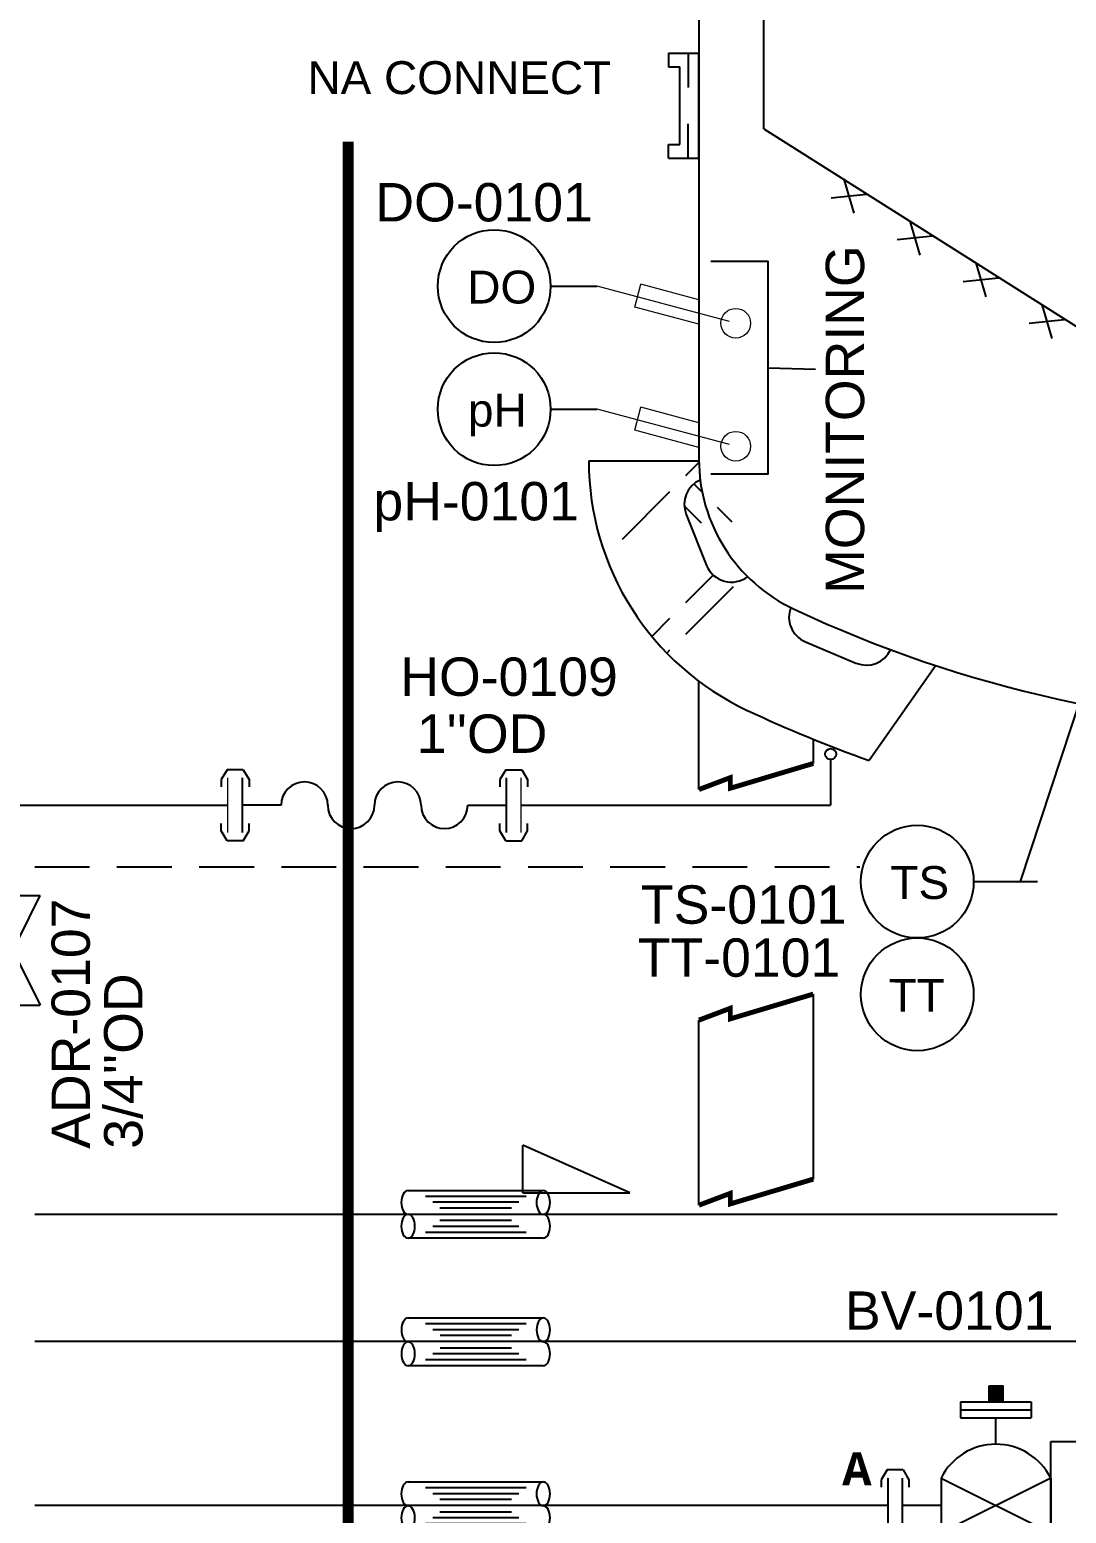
# Model space of a CAD drawing. Header units: millimetres. Extents: x -6754 to 5895, y -4820 to 1016.
# Drawn here: x -3534.8 to -3440.3, y -1873.5 to -1738.2 of the extents above; entities that cross this region are included whole.
import ezdxf

# ---------------------------------------------------------------- set-up
doc = ezdxf.new("R2010")
doc.units = ezdxf.units.MM
doc.linetypes.add('HIDDEN', pattern=[0.375, 0.25, -0.125])
doc.layers.get('0').update_dxf_attribs({"linetype": 'CONTINUOUS'})
for name, color, linetype in [('A---SIGLD-CONN-EL', 7, 'CONTINUOUS'), ('can_move', 7, 'CONTINUOUS'), ('E---INDID------', 7, 'CONTINUOUS'), ('E---INDID-TEXT-25-35', 2, 'CONTINUOUS'), ('P---PEQID------', 7, 'CONTINUOUS'), ('P---PHOSD-TEXT-25-35', 2, 'CONTINUOUS'), ('P---PLINB-CHWS01', 7, 'CONTINUOUS'), ('P---PLINB-CIPS040', 7, 'CONTINUOUS'), ('P---PLINB-DRH024', 7, 'CONTINUOUS'), ('P---PLINB-N2007', 7, 'CONTINUOUS'), ('P---PLINB-P234', 7, 'CONTINUOUS'), ('P---PLINB-P334', 7, 'CONTINUOUS'), ('P---PVL4D-TEXT-25-35', 2, 'CONTINUOUS'), ('P---PVLSD-TEXT-25-35', 2, 'CONTINUOUS'), ('P---TANKB-V01', 7, 'CONTINUOUS'), ('VALVE', 6, 'CONTINUOUS'), ('VESSEL', 7, 'CONTINUOUS')]:
    doc.layers.add(name, color=color, linetype=linetype)
doc.styles.add('ROMANS', font='romans.shx')
doc.styles.get("Standard").update_dxf_attribs({"font": 'arial.ttf'})

# ---------------------------------------------------------------- blocks, each defined once
blk = doc.blocks.new('rgyjryjyfrjfhjgfgj')
at = {"color": 0, "linetype": 'ByBlock'}
for p, q in [((716.4844576946442, 396.8695095443074), (717.3888636432375, 397.4094111541995)), ((717.3888636432375, 397.4094111541995), (718.0520200954525, 397.4094111541995)), ((722.065445318545, 397.4094111541995), (721.4022888663301, 397.4094111541995)), ((722.9698512671453, 396.8695095443074), (722.065445318545, 397.4094111541995)), ((722.9698512671453, 395.418411294371), (722.9698512671453, 396.8695095443074)), ((716.4844576946442, 395.418411294371), (717.3888636432375, 394.8785096844789)), ((722.9698512671453, 395.418411294371), (722.065445318545, 394.8785096844789)), ((717.3888636432375, 394.8785096844789), (718.0520200954525, 394.8785096844789)), ((722.065445318545, 394.8785096844789), (721.4022888663301, 394.8785096844789))]:
    blk.add_line(p, q, dxfattribs=at)
at = {"color": 6, "linetype": 'ByBlock'}
blk.add_line((719.7271544808916, 391.9492555990804), (719.7271544808916, 395.484370305732), dxfattribs=at)
at = {"color": 1, "linetype": 'ByBlock', "lineweight": 15}
blk.add_lwpolyline([(717.227154480893, 396.8035505329464), (722.227154480893, 396.8035505329464)], dxfattribs=at)
at = {"color": 6, "linetype": 'ByBlock'}
blk.add_lwpolyline([(717.227154480893, 395.484370305732), (722.227154480893, 395.484370305732)], dxfattribs=at)
blk = doc.blocks.new('phi_158624437617')
at = {"color": 0, "linetype": 'ByBlock'}
blk.add_line((-3.242696786248757, 3.469155695290567), (-3.242696786248757, 4.920253945227046), dxfattribs=at)
blk.add_blockref('rgyjryjyfrjfhjgfgj', (-719.727154480893, -391.9492555990804), dxfattribs=at)
at = {"flags": 1}
for p, rotation in [((0, 4.854294933865958), 90), ((-1.364242052659392e-12, 0), 270)]:
    blk.add_attdef('PHI_CONNECTIONPOINT', p, '', height=0.1, rotation=rotation, dxfattribs=at)
blk = doc.blocks.new('hhg')
at = {"color": 6}
for centre, start, end in [((385.2190876693395, 231.2605004656664), 0, 180), ((395.8601238703102, 231.2605004656664), 0, 180), ((390.5396057698248, 231.2605004656664), 180, 0), ((401.1806419707955, 231.2605004656664), 180, 0)]:
    blk.add_arc(centre, 2.660259050242662, start, end, dxfattribs=at)
blk = doc.blocks.new('phi_158624461021')
at = {"color": 0, "linetype": 'ByBlock', "xscale": 0.8, "yscale": 0.8, "zscale": 0.8}
blk.add_blockref('hhg', (-306.0470628952776, -185.0084003725332), dxfattribs=at)
for tag, p, height in [('CODE', (2.574203958363, 8.007251313367988), 3.5), ('DN', (4.939795399731452, 3.524878923813162), 3.5), ('DNCALC', (4.939795399731452, 3.524878923813162), 2)]:
    blk.add_attdef(tag, p, '', height=height)
at = {"flags": 1}
blk.add_attdef('PHI_CONNECTIONPOINT', (-1.13686837721616e-13, -1.13686837721616e-13), '', height=0.08000000000000002, rotation=180, dxfattribs=at)
blk.add_attdef('PHI_CONNECTIONPOINT', (17.02565792155292, -1.13686837721616e-13), '', height=0.08000000000000002, dxfattribs=at)
blk = doc.blocks.new('phi_158252426326')
at = {"color": 0, "linetype": 'ByBlock'}
blk.add_line((-4.266099803571251, 0), (1.557817258674504, 1.293169363202507e-15), dxfattribs=at)
blk.add_circle((-9.408632276282106, 0), 5.142532472711023, dxfattribs=at)
blk.add_text('TS', height=3.000000000000001, dxfattribs=at).set_placement((-11.85931983171827, -1.585024561352384))
blk.add_attdef('DEVICE', (-13.48651259082112, 5.973824941608655), '', height=3.5)
at = {"flags": 1}
for tag in ['PHI_CONNECTIONPOINT', 'PHI_INSERTPOINT']:
    blk.add_attdef(tag, (-16.10898200766746, -0.292779181452488), '', height=0.1, dxfattribs=at)
blk = doc.blocks.new('phi_158252436928')
at = {"color": 0, "linetype": 'ByBlock'}
blk.add_circle((-5.141428275919679, 0.001993236599446391), 5.142532472711022, dxfattribs=at)
blk.add_text('TT', height=3, rotation=359.9878617802833, dxfattribs=at).set_placement((-7.748884494255435, -1.582512106375361))
at = {"flags": 1}
for tag in ['PHI_CONNECTIONPOINT', 'PHI_INSERTPOINT']:
    blk.add_attdef(tag, (0, 0), '', height=0.1, rotation=359.9878617803354, dxfattribs=at)
blk.add_attdef('DEVICE', (-12.2798325915337, -9.315292502332795), '', height=3.5)
blk = doc.blocks.new('phi_158643130817')
at = {"color": 0, "linetype": 'ByBlock'}
blk.add_line((-4.2660997078371, 0.0009037813375130099), (0.001104081389712519, 0.0009037813375130099), dxfattribs=at)
blk.add_circle((-9.408632065146548, 0.001993236599560078), 5.142532472711022, dxfattribs=at)
blk.add_text('pH', height=3, rotation=359.9878617803028, dxfattribs=at).set_placement((-11.80133868589405, -1.582512106375248))
for tag, p, height in [('PLANT_BMK', (-20.88136878113846, 6.903236383878436), 3.2), ('P_NAME', (-17.76314759068919, 6.540034546043728), 3.5)]:
    blk.add_attdef(tag, p, '', height=height)
at = {"flags": 1}
for tag in ['PHI_CONNECTIONPOINT', 'PHI_INSERTPOINT']:
    blk.add_attdef(tag, (0, 0), '', height=0.1, rotation=359.9878617803028, dxfattribs=at)
blk = doc.blocks.new('APV')
at = {"color": 6}
blk.add_line((1637.217621332284, 801.2886697221628), (1640.821674799021, 806.8684985717924), dxfattribs=at)
at = {"layer": 'VALVE'}
for p, q in [((1637.593388917692, 808.3481032644162), (1644.04996068035, 808.3481032644162)), ((1637.593388917692, 808.3481032644162), (1637.593388917692, 806.8684985717924)), ((1644.04996068035, 808.3481032644162), (1644.04996068035, 806.8684985717924)), ((1637.593388917692, 807.6083009181044), (1644.04996068035, 807.6083009181044)), ((1637.593388917692, 806.8684985717924), (1644.04996068035, 806.8684985717924)), ((1632.21765579422, 803.788652491195), (1632.21765579422, 798.7886869531304)), ((1642.217586870348, 803.788652491195), (1632.21765579422, 798.7886869531309)), ((1632.21765579422, 803.788652491195), (1642.217586870348, 798.7886869531304)), ((1642.217586870348, 803.788652491195), (1642.217586870348, 798.7886869531304))]:
    blk.add_line(p, q, dxfattribs=at)
blk = doc.blocks.new('phi_16763042120')
at = {"color": 0, "linetype": 'ByBlock'}
blk.add_blockref('APV', (-1637.217621332284, -801.2886697221627), dxfattribs=at)
at = {"flags": 1}
blk.add_attdef('PHI_CONNECTIONPOINT', (-4.999965538064316, 0), '', height=0.1, rotation=180, dxfattribs=at)
for tag, p in [('PHI_INSERTPOINT', (-2.273736754432321e-13, -6.821210263296962e-13)), ('PHI_CONNECTIONPOINT', (4.999965538064316, 0))]:
    blk.add_attdef(tag, p, '', height=0.1, dxfattribs=at)
at = {"color": 7}
for tag, p in [('PRJ_TAG_B', (-13.53248075459624, -6.402817951078418)), ('DNCALC', (-9.379212470808397, -11.66459786230155))]:
    blk.add_attdef(tag, p, '', height=3.5, dxfattribs=at)
blk = doc.blocks.new('vdv')
at = {"layer": 'VALVE'}
for p, q in [((180.8079919519269, 66.57614290440762), (180.8079919519269, 63.12301840971554)), ((180.8079919519269, 66.57614290440762), (182.3812795179868, 66.57614290440762)), ((182.3812795179868, 66.57614290440762), (182.3812795179868, 65.3109000192843)), ((191.2004295973777, 66.57614290440762), (191.2004295973777, 65.3109000192843)), ((192.7737171634376, 66.57614290440762), (191.2004295973777, 66.57614290440762)), ((192.7737171634379, 66.57614290440762), (192.7737171634379, 63.12301840971554)), ((180.8079919519269, 64.3537018150979), (184.7059037281533, 64.3537018150979)), ((182.3812795179868, 65.3109000192843), (191.2004295973777, 65.3109000192843)), ((192.7737171634376, 64.3537018150979), (188.8758053872108, 64.3537018150979)), ((180.8079919519269, 63.12301840971554), (192.7737171634376, 63.12301840971554))]:
    blk.add_line(p, q, dxfattribs=at)
blk = doc.blocks.new('phi_158252559339')
at = {"color": 0, "linetype": 'ByBlock'}
blk.add_blockref('vdv', (-186.790854557683, -65.31090001928354), dxfattribs=at)
for tag, p in [('MPLANT', (1.753663945923506, 10.38835953513714)), ('CODE', (4.07788604568708, 6.892625416073287)), ('DN', (5.194677328933437, 3.782033790187569))]:
    blk.add_attdef(tag, p, '', height=2.5)
at = {"flags": 1}
for p, rotation in [((-5.684341886080801e-14, -2.842170943040401e-14, 2.5), 90), ((-7.389644451905042e-13, -2.187881609567995), 270)]:
    blk.add_attdef('PHI_CONNECTIONPOINT', p, '', height=0.1, rotation=rotation, dxfattribs=at)
blk.add_attdef('PHI_INSERTPOINT', (-5.684341886080801e-14, -2.842170943040401e-14), '', height=0.1, dxfattribs=at)
blk = doc.blocks.new('4way')
at = {"layer": 'VALVE', "color": 5}
for p, q in [((1278.580243183685, 1201.458150038418), (1279.484649132278, 1201.99805164831)), ((1279.484649132278, 1201.99805164831), (1280.147805584493, 1201.99805164831)), ((1284.161230807586, 1201.99805164831), (1283.498074355371, 1201.99805164831)), ((1285.065636756186, 1201.458150038418), (1284.161230807586, 1201.99805164831)), ((1278.580243183685, 1200.007051788481), (1278.580243183685, 1201.458150038418)), ((1285.065636756186, 1200.007051788482), (1285.065636756186, 1201.458150038418)), ((1278.580243183685, 1200.007051788482), (1279.484649132278, 1199.467150178589)), ((1279.484649132278, 1199.467150178589), (1280.147805584493, 1199.467150178589)), ((1281.822939969932, 1196.537896093191), (1281.822939969932, 1200.073010799843)), ((1284.161230807586, 1199.467150178589), (1283.498074355371, 1199.467150178589)), ((1285.065636756186, 1200.007051788482), (1284.161230807586, 1199.467150178589)), ((1284.322922738964, 1196.537896093191), (1279.3229572009, 1196.537896093191)), ((1284.322922738964, 1196.537896093191), (1279.3229572009, 1186.537965017062)), ((1284.322922738964, 1186.537965017062), (1279.3229572009, 1196.537896093191)), ((1289.806360939338, 1188.309644673798), (1289.806360939338, 1194.766216436455)), ((1291.285965631962, 1194.766216436455), (1289.806360939338, 1194.766216436455)), ((1290.54616328565, 1188.309644673798), (1290.54616328565, 1194.766216436455)), ((1291.285965631962, 1188.309644673798), (1291.285965631962, 1194.766216436455)), ((1287.413071384066, 1191.537930555127), (1289.806360939338, 1191.537930555127)), ((1264.994664029774, 1190.160399708057), (1271.451235792431, 1190.160399708057)), ((1264.994664029774, 1190.160399708057), (1264.994664029774, 1188.680795015434)), ((1271.451235792431, 1190.160399708057), (1271.451235792431, 1188.680795015434)), ((1298.65121591009, 1190.160399708057), (1292.194644147433, 1190.160399708057)), ((1292.194644147433, 1190.160399708057), (1292.194644147433, 1188.680795015434)), ((1298.65121591009, 1190.160399708057), (1298.65121591009, 1188.680795015434)), ((1264.994664029774, 1189.420597361746), (1271.451235792431, 1189.420597361746)), ((1264.994664029774, 1188.680795015434), (1271.451235792431, 1188.680795015434)), ((1268.222949911103, 1186.287505460162), (1268.222949911103, 1188.680795015434)), ((1291.285965631962, 1188.309644673798), (1289.806360939338, 1188.309644673798)), ((1298.65121591009, 1189.420597361746), (1292.194644147433, 1189.420597361746)), ((1298.65121591009, 1188.680795015434), (1292.194644147433, 1188.680795015434)), ((1295.422930028762, 1186.287505460162), (1295.422930028762, 1188.680795015434)), ((1273.222915449167, 1174.856783074993), (1273.222915449167, 1186.537965017062)), ((1273.222915449167, 1186.537965017062), (1290.422964490697, 1186.537965017062)), ((1284.322922738964, 1186.537965017062), (1279.3229572009, 1186.537965017062)), ((1290.422964490697, 1186.537965017062), (1290.422964490697, 1174.856783074993)), ((1258.302730427811, 1183.940070832275), (1257.762828817919, 1183.035664883682)), ((1257.762828817919, 1183.035664883682), (1257.762828817919, 1182.372508431467)), ((1259.753828677748, 1183.940070832275), (1258.302730427811, 1183.940070832275)), ((1259.753828677748, 1183.940070832275), (1260.29373028764, 1183.035664883682)), ((1260.29373028764, 1183.035664883682), (1260.29373028764, 1182.372508431467)), ((1263.222984373038, 1183.19735681506), (1263.222984373038, 1178.197391276996)), ((1273.222915449167, 1183.19735681506), (1263.222984373038, 1178.197391276996)), ((1263.222984373038, 1183.19735681506), (1273.222915449167, 1178.197391276996)), ((1273.222915449167, 1183.19735681506), (1273.222915449167, 1178.197391276995)), ((1290.422964490697, 1183.19735681506), (1290.422964490697, 1178.197391276996)), ((1290.422964490697, 1183.19735681506), (1300.422895566826, 1178.197391276996)), ((1300.422895566826, 1183.19735681506), (1290.422964490697, 1178.197391276996)), ((1300.422895566826, 1183.19735681506), (1300.422895566826, 1178.197391276996)), ((1303.892051262117, 1183.940070832275), (1303.352149652224, 1183.035664883682)), ((1303.352149652224, 1183.035664883682), (1303.352149652224, 1182.372508431467)), ((1303.892051262116, 1183.940070832275), (1305.343149512053, 1183.940070832275)), ((1305.343149512053, 1183.940070832275), (1305.883051121945, 1183.035664883682)), ((1305.883051121945, 1183.035664883682), (1305.883051121945, 1182.372508431467)), ((1263.222984373038, 1180.697374046028), (1259.687869666387, 1180.697374046028)), ((1300.422895566826, 1180.697374046028), (1303.958010273478, 1180.697374046028)), ((1257.762828817919, 1178.359083208374), (1257.762828817919, 1179.022239660589)), ((1260.29373028764, 1178.359083208374), (1260.29373028764, 1179.022239660589)), ((1303.352149652224, 1178.359083208374), (1303.352149652224, 1179.022239660589)), ((1305.883051121945, 1178.359083208374), (1305.883051121945, 1179.022239660589)), ((1258.302730427811, 1177.454677259774), (1257.762828817919, 1178.359083208374)), ((1259.753828677748, 1177.454677259774), (1258.302730427811, 1177.454677259774)), ((1259.753828677748, 1177.454677259774), (1260.29373028764, 1178.359083208374)), ((1303.892051262117, 1177.454677259774), (1303.352149652224, 1178.359083208374)), ((1303.892051262117, 1177.454677259774), (1305.343149512053, 1177.454677259774)), ((1305.343149512053, 1177.454677259774), (1305.883051121945, 1178.359083208374)), ((1290.422964490697, 1174.856783074993), (1273.222915449167, 1174.856783074993)), ((1284.322922738964, 1174.856783074993), (1279.3229572009, 1174.856783074993)), ((1284.322922738964, 1164.856851998865), (1279.3229572009, 1174.856783074993)), ((1284.322922738964, 1174.856783074993), (1279.3229572009, 1164.856851998865)), ((1289.806360939338, 1173.085103418258), (1289.806360939338, 1166.6285316556)), ((1291.285965631962, 1173.085103418258), (1289.806360939338, 1173.085103418258)), ((1290.54616328565, 1173.085103418258), (1290.54616328565, 1166.6285316556)), ((1291.285965631962, 1173.085103418258), (1291.285965631962, 1166.6285316556)), ((1287.413071384066, 1169.856817536929), (1289.806360939338, 1169.856817536929)), ((1291.285965631962, 1166.6285316556), (1289.806360939338, 1166.6285316556)), ((1284.322922738964, 1164.856851998865), (1279.3229572009, 1164.856851998865)), ((1281.822939969932, 1164.856851998865), (1281.822939969932, 1161.321737292213)), ((1278.580243183685, 1161.387696303574), (1279.484649132278, 1161.927597913466)), ((1278.580243183685, 1161.387696303574), (1278.580243183685, 1159.936598053638)), ((1279.484649132278, 1161.927597913466), (1280.147805584493, 1161.927597913466)), ((1284.161230807586, 1161.927597913466), (1283.498074355371, 1161.927597913466)), ((1285.065636756186, 1161.387696303574), (1284.161230807586, 1161.927597913466)), ((1285.065636756186, 1161.387696303574), (1285.065636756186, 1159.936598053637)), ((1278.580243183685, 1159.936598053637), (1279.484649132278, 1159.396696443745)), ((1285.065636756186, 1159.936598053637), (1284.161230807586, 1159.396696443745)), ((1279.484649132278, 1159.396696443745), (1280.147805584493, 1159.396696443745)), ((1284.161230807586, 1159.396696443745), (1283.498074355371, 1159.396696443745))]:
    blk.add_line(p, q, dxfattribs=at)
for points in [[(1279.322939969933, 1201.392191027057), (1284.322939969933, 1201.392191027057)], [(1279.322939969933, 1200.073010799843), (1284.322939969933, 1200.073010799843)], [(1258.368689439172, 1183.197374046026), (1258.368689439172, 1178.197374046026)], [(1259.687869666387, 1183.197374046026), (1259.687869666387, 1178.197374046026)], [(1303.958010273478, 1183.197374046026), (1303.958010273478, 1178.197374046026)], [(1305.277190500692, 1183.197374046026), (1305.277190500692, 1178.197374046026)], [(1279.322939969933, 1161.321737292213), (1284.322939969933, 1161.321737292213)], [(1279.322939969933, 1160.002557064999), (1284.322939969933, 1160.002557064999)]]:
    blk.add_lwpolyline(points, dxfattribs=at)
for centre, start, end in [((1281.822939969932, 1191.537930555127), 296.5650511770743, 63.43494882292566), ((1268.222949911103, 1180.697374046028), 26.56505117708017, 153.4349488229198), ((1295.422930028762, 1180.697374046028), 26.56505117707726, 153.4349488229227), ((1281.822939969932, 1169.856817536929), 296.5650511770743, 63.43494882292566)]:
    blk.add_arc(centre, 5.590131414134222, start, end, dxfattribs=at)
blk = doc.blocks.new('phi_16763073450')
at = {"color": 0, "linetype": 'ByBlock'}
blk.add_line((-23.45425053075724, -20.69481698103118), (-26.25082495585502, -20.69481698102754), dxfattribs=at)
blk.add_blockref('4way', (-1281.822939969933, -1201.392191027058), dxfattribs=at)
at = {"flags": 1}
for p in [(0, 0), (0, -41.38963396205872)]:
    blk.add_attdef('PHI_CONNECTIONPOINT', p, '', height=0.1, rotation=270, dxfattribs=at)
for tag, p, height in [('P_NAME', (-12.20425053076087, -21.94481698103118), 3), ('CODE', (-20.27140715587302, -30.5408200074362), 3.5), ('DNCALC', (-23.63719793485961, -34.69541407627548), 3.5)]:
    blk.add_attdef(tag, p, '', height=height)
for tag, p in [('PHI_CONNECTIONPOINT', (-23.45425053076087, -20.69481698103118)), ('PHI_CONNECTIONPOINT', (23.45425053075905, -20.69481698103118)), ('PHI_INSERTPOINT', (23.45425053075905, -20.69481698103118))]:
    blk.add_attdef(tag, p, '', height=0.1, dxfattribs=at)
blk = doc.blocks.new('phi_16763513370')
at = {"color": 0, "linetype": 'ByBlock'}
blk.add_line((-4.266099803571024, -5.684341886080801e-13), (0, -5.684341886080801e-13), dxfattribs=at)
blk.add_circle((-9.408632276282049, -5.684341886080801e-13), 5.142532472711023, dxfattribs=at)
blk.add_text('DO', height=3.000000000000001, dxfattribs=at).set_placement((-11.85931983171821, -1.585024561353009))
blk.add_attdef('PLANT_BMK', (-15.51502102826095, 5.837339447576028), '', height=3.000000000000001)
at = {"flags": 1}
for tag, p in [('PHI_CONNECTIONPOINT', (-5.684341886080801e-14, 0)), ('PHI_INSERTPOINT', (0, 0))]:
    blk.add_attdef(tag, p, '', height=0.1, dxfattribs=at)
blk = doc.blocks.new('lv')
at = {"linetype": 'ByBlock'}
h = blk.add_hatch(dxfattribs=at)
h.set_pattern_fill('AR-HBONE', color=0, scale=0.01676717032443505, style=0)
h.set_pattern_definition([(45, (708908577.6020863, 361984345.138424), (0, 2.40917574302427), [5.110633514887803, -1.703544504962601]), (135, (708908578.8066734, 361984346.343011), (2.382758214655929e-16, 2.40917574302427), [5.110633514887802, -1.703544504962601])])
edge = h.paths.add_edge_path()
edge.add_arc((105.4895086793673, 322.5122603940509), 2.031305508678556, 113.76522338036239, 201.8409580197937, ccw=False)
edge.add_arc((117.1487286817734, 325.9347289439254), 12.57537778852954, 180.4720962740622, 187.1416618844869, ccw=False)
edge.add_line((104.5737777736291, 325.8311136590724), (104.5733509384488, 325.8311136590724))
edge.add_line((104.5733509384488, 325.8311136590724), (96.19570512689292, 325.8311136136451))
edge.add_arc((117.1546680324351, 325.8311135227918), 20.95896290622183, 539.9999999155798, 603.1534484961079)
edge.add_arc((120.203071376939, 330.6807259858098), 26.66780928993701, 242.0152134506845, 248.5951468371758)
edge.add_arc((152.7137582342033, 401.5744620419759), 104.6289579750967, 246.1875920347068, 249.4688360409191)
edge.add_arc((152.7148163275424, 401.5773456325189), 104.6320294495607, 249.4688472608266, 250.3465847904218)
edge.add_line((117.5239596886795, 303.0407271010059), (122.5952093627158, 310.2608461461405))
edge.add_arc((152.6960665610466, 401.6780765091399), 96.24537199157402, 248.6088611527344, 251.7748899050979, ccw=False)
edge.add_arc((143.0916316618609, 375.9921522023855), 68.8271577249145, 248.2544879487793, 249.6337877807368)
edge.add_arc((117.2987156386214, 312.3287000558459), 2.031305508678599, 247.18150643021062, 334.9167838190393, ccw=False)
edge.add_line((116.5109487024927, 310.4563685032918), (112.6630465416657, 312.0753392149717))
edge.add_arc((113.4514620891924, 313.9473977492788), 2.031305508678534, 159.0874434346888, 247.1616561671915, ccw=False)
edge.add_arc((117.1487294994654, 325.9347284896493), 12.57537774318694, 243.5831725149136, 244.8587199825062)
edge.add_arc((152.6960665610466, 401.6780768725586), 96.24537230069762, 244.8587242746123, 245.3637066148491)
edge.add_arc((126.7884061025555, 343.9457046156227), 32.9725180038285, 239.888135857603, 244.4656711962483, ccw=False)
edge.add_arc((117.1487286817734, 325.9347289439254), 12.57537778852954, 225.1230955335577, 236.710184501794, ccw=False)
edge.add_arc((107.0435745954853, 318.6384483020351), 2.031305508678557, 201.8532772949864, 307.3424245802868, ccw=False)
edge.add_line((105.1582385161216, 317.8823333114405), (103.6040100610195, 321.7565507969376))
at = {"color": 0, "linetype": 'ByBlock'}
for p, q in [((104.5734099939754, 417.6796394697546), (104.5733509384488, 325.9347289439254)), ((96.19570512689211, 325.8311135682148), (104.5737777736291, 325.8311136590724)), ((103.6042520069709, 321.7559477491546), (105.1583178322371, 317.8821356571331)), ((112.6636952439211, 312.0750663330053), (116.510948611638, 310.4563685032918)), ((122.5952093627171, 310.260846100714), (117.5239596886795, 303.0407271010059))]:
    blk.add_line(p, q, dxfattribs=at)
for centre, radius, start, end in [((117.1487286817734, 325.9347289439254), 12.57537774332628, 180, 244.8587264681929), ((117.1546680324351, 325.8311135682148), 20.95896290554381, 180, 244.8587264681929), ((105.4895086793673, 322.5122603940509), 2.031305508678552, 113.7652223327046, 201.8610896963214), ((107.0435745954853, 318.6384483020351), 2.031305508678552, 201.8574850919919, 307.3423915690915), ((113.4514620891924, 313.9473977492788), 2.031305508678552, 158.3029256561136, 247.183315666462), ((152.6960665610466, 401.6780768725586), 96.24537230006447, 244.8587264681929, 295.1412291786148), ((117.2987156386214, 312.3287000558459), 2.031305508678552, 247.179700380032, 335.0459921000233), ((152.7137582342033, 401.574461496848), 104.628957462282, 244.8587264681929, 250.3465979451883)]:
    blk.add_arc(centre, radius, start, end, dxfattribs=at)
blk = doc.blocks.new('phi_16777579944')
at = {"color": 0, "linetype": 'ByBlock'}
blk.add_blockref('lv', (-152.7457245918195, -305.432695452977), dxfattribs=at)
at = {"flags": 1}
for tag, p, height, rotation in [('PHI_CONNECTIONPOINT', (-0.06257308853787436, 132.1768365740932), 0.07826122565353251, 90), ('PHI_CONNECTIONPOINT', (0, 0), 0.05947263919881395, 270), ('PHI_INSERTPOINT', (0, -4.376943252282217e-12), 0.05947263919881395, 270)]:
    blk.add_attdef(tag, p, '', height=height, rotation=rotation, dxfattribs=at)
for tag, p in [('P_NAME', (-7.905564087017751, 80.81802631510362)), ('USER1', (-8.605012446351793, 76.14263148593545)), ('USER2', (-8.33336126364702, 71.95158551001623)), ('USER3', (-8.366308766071597, 67.9427569329273)), ('CODE', (-6.599373852074677, 63.61492080503285))]:
    blk.add_attdef(tag, p, '', height=3.5)
blk = doc.blocks.new('A$C66D9105F')
at = {"color": 5}
for p, q in [((4.363269545137882e-05, 0), (4.363269545137882e-05, 4.347100307233632)), ((9.765750906430185, 0), (4.363269545137882e-05, 4.347100307233632)), ((4.363269545137882e-05, 0), (9.765750906430185, 0))]:
    blk.add_line(p, q, dxfattribs=at)
blk = doc.blocks.new('gbng')
at = {"color": 0, "linetype": 'Continuous'}
for p, q in [((102.1294447920336, 150.206950636652), (146.6180367181259, 150.206950636652)), ((146.6180367181259, 134.5065449437034), (102.1294447920336, 134.5065449437034))]:
    blk.add_line(p, q, dxfattribs=at)
at = {"color": 1, "linetype": 'Continuous'}
for p, q in [((107.8116433724244, 148.2746894251093), (140.9358381377351, 148.2746894251093)), ((110.2173933480626, 146.3424282135663), (138.5300881620969, 146.3424282135663)), ((112.6231433237081, 144.4101670020234), (136.1243381864515, 144.4101670020234)), ((110.2173933480626, 138.371067366789), (138.5300881620969, 138.371067366789)), ((112.6231433237081, 140.303328578332), (136.1243381864515, 140.303328578332)), ((107.8116433724244, 136.4388061552463), (140.9358381377351, 136.4388061552463))]:
    blk.add_line(p, q, dxfattribs=at)
at = {"color": 0, "linetype": 'Continuous'}
for centre, major_axis, ratio, start_param, end_param in [((102.1294447920336, 146.2818492134149), (0, 3.92510142323719), 0.5686043246410554, 0, 3.141592653589793), ((146.6180367181259, 138.4316463669406), (0, 3.925101423237173), 0.568604324641405, 3.141592653589793, 6.283185307179586)]:
    blk.add_ellipse(centre, major_axis=major_axis, ratio=ratio, start_param=start_param, end_param=end_param, dxfattribs=at)
at = {"color": 0, "linetype": 'Continuous', "extrusion": (0, 0, -1)}
for centre, major_axis in [((146.6180367181259, 146.2818492134149), (0, 3.92510142323719)), ((102.1294447920336, 138.4316463669406), (0, -3.92510142323719))]:
    blk.add_ellipse(centre, major_axis=major_axis, ratio=0.5686043246410554, dxfattribs=at)
blk = doc.blocks.new('phi_16781898880')
at = {"color": 0, "linetype": 'ByBlock', "xscale": 0.395994, "yscale": 0.395994, "zscale": 0.395994}
blk.add_blockref('gbng', (-40.44264736097657, -56.37241798442366), dxfattribs=at)
at = {"flags": 1}
for p, rotation in [((5.115907697472721e-13, 5.542233338928781e-13), 180), ((17.61721547118083, 5.400124791776761e-13), 90)]:
    blk.add_attdef('PHI_INSERTPOINT', p, '', height=0.1, rotation=rotation, dxfattribs=at)
blk = doc.blocks.new('Jacket_Symbol_01')
blk.add_circle((0, 0), 0.5)

msp = doc.modelspace()

# ---------------------------------------------------------------- hatches: boundary and pattern name
h = msp.add_hatch(color=1)
h.dxf.hatch_style = 1
h.paths.add_polyline_path([(-3446.081007914568, -1863.307522040521), (-3446.081007914568, -1861.858547532829), (-3447.32006486336, -1861.858547532829), (-3447.32006486336, -1863.307522040521)])

# ---------------------------------------------------------------- linework, layer by layer
for p, q in [((-3467.859066246972, -1747.198968126304), (-3467.859066246972, -1643.348485644572)), ((-3467.859066246972, -1747.198968126304), (-3409.842607529485, -1783.908296224959)), ((-3460.57637051966, -1751.80702026886), (-3459.671356520936, -1754.908727605434)), ((-3458.517063782343, -1753.190230604386), (-3461.730663258253, -1753.525517269909)), ((-3454.553578345451, -1755.617881167311), (-3453.648564346726, -1758.719588503885)), ((-3452.494271608134, -1757.001091502837), (-3455.707871084043, -1757.33637816836)), ((-3448.530786171241, -1759.428742065762), (-3447.625772172516, -1762.530449402336)), ((-3446.471479433924, -1760.811952401288), (-3449.685078909833, -1761.147239066811)), ((-3442.507993997031, -1763.239602964214), (-3441.602979998306, -1766.341310300787)), ((-3440.448687259714, -1764.622813299739), (-3443.662286735624, -1764.958099965262)), ((-3467.519710622422, -1768.994433513777), (-3463.144103162966, -1769.13115144911)), ((-3444.461538714497, -1815.866173582044), (-3437.956195076228, -1796.131064994168))]:
    msp.add_line(p, q)
at = {"color": 6}
for p in [(-3461.773079518541, -1804.732709213343), (-3490.022554000981, -1808.901389306152)]:
    msp.add_line(p, (-3461.77307951854, -1808.901389306152), dxfattribs=at)
msp.add_lwpolyline([(-3472.715732991419, -1759.284327964313), (-3467.519710622422, -1759.284327964313), (-3467.519710622422, -1778.704539063241), (-3472.715732991419, -1778.704539063241)])
at = {"color": 1}
msp.add_lwpolyline([(-3447.32006486336, -1861.858547532829), (-3446.081007914568, -1861.858547532829), (-3446.081007914568, -1863.307522040521), (-3447.32006486336, -1863.307522040521)], close=True, dxfattribs=at)
at = {"color": 7, "linetype": 'Continuous', "lineweight": 13}
for centre in [(-3470.434393458276, -1764.935182554923), (-3470.434393458276, -1776.160892256619)]:
    msp.add_circle(centre, 1.353649863494976, dxfattribs=at)
at = {"layer": 'A---SIGLD-CONN-EL', "color": 1, "linetype": 'HIDDEN', "ltscale": 20}
msp.add_lwpolyline([(-3534.380181436947, -1814.512920660326), (-3459.122040655668, -1814.512920660326)], dxfattribs=at)
at = {"layer": 'can_move', "linetype": 'HIDDEN', "ltscale": 20, "const_width": 1}
msp.add_lwpolyline([(-3505.788632140563, -1748.37365965779), (-3505.788632140569, -1917.732965309928)], dxfattribs=at)
at = {"layer": 'can_move'}
for points in [[(-3473.789230063077, -1807.465937585426), (-3473.789230063077, -1797.598306103682)], [(-3463.357092707643, -1802.880393613667), (-3463.357092707642, -1805.088365019491)], [(-3463.357092707648, -1826.122374604215), (-3463.357092707645, -1843.002963298124)], [(-3473.789230063077, -1845.380535864057), (-3473.789230063077, -1828.499947170148)]]:
    msp.add_lwpolyline(points, dxfattribs=at)
at = {"layer": 'can_move', "const_width": 0.4512166211649807}
for points in [[(-3473.789230063077, -1807.465937585426), (-3470.926195438092, -1806.383362008653), (-3470.926195438092, -1807.348571785866), (-3463.357092707642, -1805.088365019491)], [(-3473.789230063077, -1828.499947170148), (-3470.926195438092, -1827.417371593375), (-3470.926195438092, -1828.382581370588), (-3463.357092707642, -1826.122374604213)], [(-3473.789230063077, -1845.380535864057), (-3470.926195438092, -1844.297960287285), (-3470.926195438092, -1845.263170064497), (-3463.357092707642, -1843.002963298123)]]:
    msp.add_lwpolyline(points, dxfattribs=at)
at = {"layer": 'P---PLINB-CHWS01', "color": 5, "linetype": 'Continuous', "ltscale": 0.1}
msp.add_lwpolyline([(-3536.380181436947, -1808.901389306151), (-3516.756801790266, -1808.901389306151)], dxfattribs=at)
at = {"layer": 'P---PLINB-CIPS040', "color": 62, "linetype": 'Continuous', "ltscale": 0.1}
msp.add_lwpolyline([(-3439.107659206697, -1857.816334264076), (-3534.380181457028, -1857.802833432564)], dxfattribs=at)
at = {"layer": 'P---PLINB-P234', "color": 62, "linetype": 'Continuous', "ltscale": 0.1}
msp.add_lwpolyline([(-3534.380181436947, -1846.185938092441), (-3441.100546330134, -1846.185938092441)], dxfattribs=at)
at = {"layer": 'P---PLINB-P334', "color": 62, "linetype": 'Continuous', "ltscale": 0.1}
msp.add_lwpolyline([(-3459.351371285989, -1872.770547702547), (-3534.380181436947, -1872.770547702547)], dxfattribs=at)
at = {"layer": 'VESSEL', "linetype": 'Continuous', "lineweight": 13}
for p, q in [((-3470.993623521747, -1764.785337165879), (-3483.061778830149, -1761.551681564455)), ((-3479.640537633431, -1763.463422158276), (-3479.079977074403, -1761.371381736082)), ((-3473.789773839105, -1762.788888793899), (-3479.079977074403, -1761.371381736082)), ((-3473.789773839105, -1765.031131032235), (-3479.640536858873, -1763.46342228737)), ((-3479.640537633431, -1774.689131859971), (-3479.079977074403, -1772.597091437777)), ((-3473.789773839105, -1774.014598495595), (-3479.079977074403, -1772.597091437777)), ((-3470.993623521747, -1776.011046867575), (-3483.061778830149, -1772.77739126615)), ((-3473.789773839105, -1776.256840733931), (-3479.640536858873, -1774.689131989065))]:
    msp.add_line(p, q, dxfattribs=at)

# ---------------------------------------------------------------- block references
at = {"color": 1}
msp.add_blockref('Jacket_Symbol_01', (-3461.77307951854, -1804.232709213343), dxfattribs=at)
msp.add_blockref('A$C66D9105F', (-3489.849326828009, -1844.249249852029))
at = {"layer": 'E---INDID------'}
ref = msp.add_blockref('phi_16763513370', (-3483.06177883015, -1761.551681564454), dxfattribs=at)
ref.add_attrib('PLANT_BMK', 'DO-0101', (-3503.303881439795, -1755.649855545089), dxfattribs={"layer": 'E---INDID-TEXT-25-35', "color": 7, "height": 3.5})
ref = msp.add_blockref('phi_158643130817', (-3483.061778830149, -1772.777391266151), dxfattribs=at)
ref.add_attrib('PLANT_BMK', 'pH-0101', (-3503.48817848153, -1782.917290582609), dxfattribs={"layer": 'E---INDID-TEXT-25-35', "color": 7, "height": 3.5})
ref = msp.add_blockref('phi_158252426326', (-3444.461538714497, -1815.866173582044), dxfattribs=at)
ref.add_attrib('DEVICE', 'TS-0101', (-3479.080984319682, -1819.707920350272), dxfattribs={"layer": 'E---INDID-TEXT-25-35', "color": 7, "height": 3.5})
ref = msp.add_blockref('phi_158252436928', (-3448.728742714859, -1826.153231764066), dxfattribs=at)
ref.add_attrib('DEVICE', 'TT-0101', (-3479.367468029837, -1824.547527893128), dxfattribs={"layer": 'E---INDID-TEXT-25-35', "color": 7, "height": 3.5})
at = {"layer": 'P---PEQID------', "xscale": 0.7, "yscale": 0.7, "zscale": 0.7, "rotation": 180}
for p in [(-3487.989292028732, -1846.218360777164), (-3487.987172098221, -1857.843067620369), (-3487.989292028732, -1872.802970387271)]:
    msp.add_blockref('phi_16781898880', p, dxfattribs=at)
at = {"layer": 'P---PLINB-CHWS01'}
ref = msp.add_blockref('phi_158624461021', (-3511.9025068564, -1808.901389306152), dxfattribs=at)
ref.add_attrib('DN', "1''OD", (-3499.535098577064, -1804.120555779516), dxfattribs={"layer": 'P---PHOSD-TEXT-25-35', "color": 7, "height": 3.5})
ref.add_attrib('CODE', 'HO-0109', (-3501.02927597479, -1798.923184108036), dxfattribs={"layer": 'P---PHOSD-TEXT-25-35', "color": 7, "height": 3.5})
at = {"layer": 'P---PLINB-CHWS01', "rotation": 90.00000000000001}
msp.add_blockref('phi_158624437617', (-3511.9025068564, -1808.901389306151), dxfattribs=at)
at = {"layer": 'P---PLINB-CHWS01', "xscale": -1, "rotation": 270}
msp.add_blockref('phi_158624437617', (-3494.876848934847, -1808.901389306151), dxfattribs=at)
at = {"layer": 'P---PLINB-DRH024'}
ref = msp.add_blockref('phi_16763073450', (-3433.100546330134, -1852.07573072152), dxfattribs=at)
ref.add_attrib('CODE', 'BV-0101', (-3460.470596910836, -1856.748787469486), dxfattribs={"layer": 'P---PVL4D-TEXT-25-35', "color": 7, "height": 3.5})
ref.add_attrib('P_NAME', 'B.V', (-3436.737291431669, -1874.020547702551), dxfattribs={"layer": 'P---PVL4D-TEXT-25-35', "color": 7, "height": 3.5})
at = {"layer": 'P---PLINB-N2007', "xscale": 0.8000000000000002, "yscale": 0.8000000000000002, "zscale": 0.8000000000000002, "rotation": 90}
msp.add_blockref('phi_158252559339', (-3475.540132938636, -1745.090364625044), dxfattribs=at)
at = {"layer": 'P---TANKB-V01', "xscale": 1.200000023521864, "yscale": 1.200000023521864, "zscale": 1.200000023521864}
msp.add_blockref('phi_16777579944', (-3415.983041023183, -1801.96068953349), dxfattribs=at)
at = {"layer": 'P---TANKB-V01', "extrusion": (-4.688644402456635e-32, 1.224646799147353e-16, -1)}
ref = msp.add_blockref('phi_16763042120', (3536.380181436947, -1822.135644481644), dxfattribs=dict(at, rotation=270))
ref.add_attrib('DNCALC', "3/4''OD", (-3524.559381465333, -1840.23444842409), dxfattribs={"layer": 'P---PVLSD-TEXT-25-35', "color": 7, "height": 3.500000000000001, "rotation": 90})
ref.add_attrib('PRJ_TAG_B', 'ADR-0107', (-3529.353274148321, -1840.23444842409), dxfattribs={"layer": 'P---PVLSD-TEXT-25-35', "color": 7, "height": 3.500000000000001, "rotation": 90})

# ---------------------------------------------------------------- texts
at = {"insert": (-3509.501904397353, -1741.034638622794), "char_height": 3, "width": 45.58260572987722, "attachment_point": 1}
msp.add_mtext('NA CONNECT', dxfattribs=at)
at = {"insert": (-3462.218509050041, -1789.615736806522), "char_height": 3.5, "width": 36.63365990476268, "attachment_point": 1, "rotation": 90}
msp.add_mtext('MONITORING', dxfattribs=at)
at = {"insert": (-3460.728769860478, -1867.935242620591), "char_height": 3, "attachment_point": 1, "style": 'ROMANS'}
msp.add_mtext_dynamic_manual_height_columns('{\\fSegoe UI Semibold|b0|i0|c0|p34;A}', width=64.48560281713412, gutter_width=0.5, heights=[0], dxfattribs=at)

doc.saveas('drawing.dxf')
